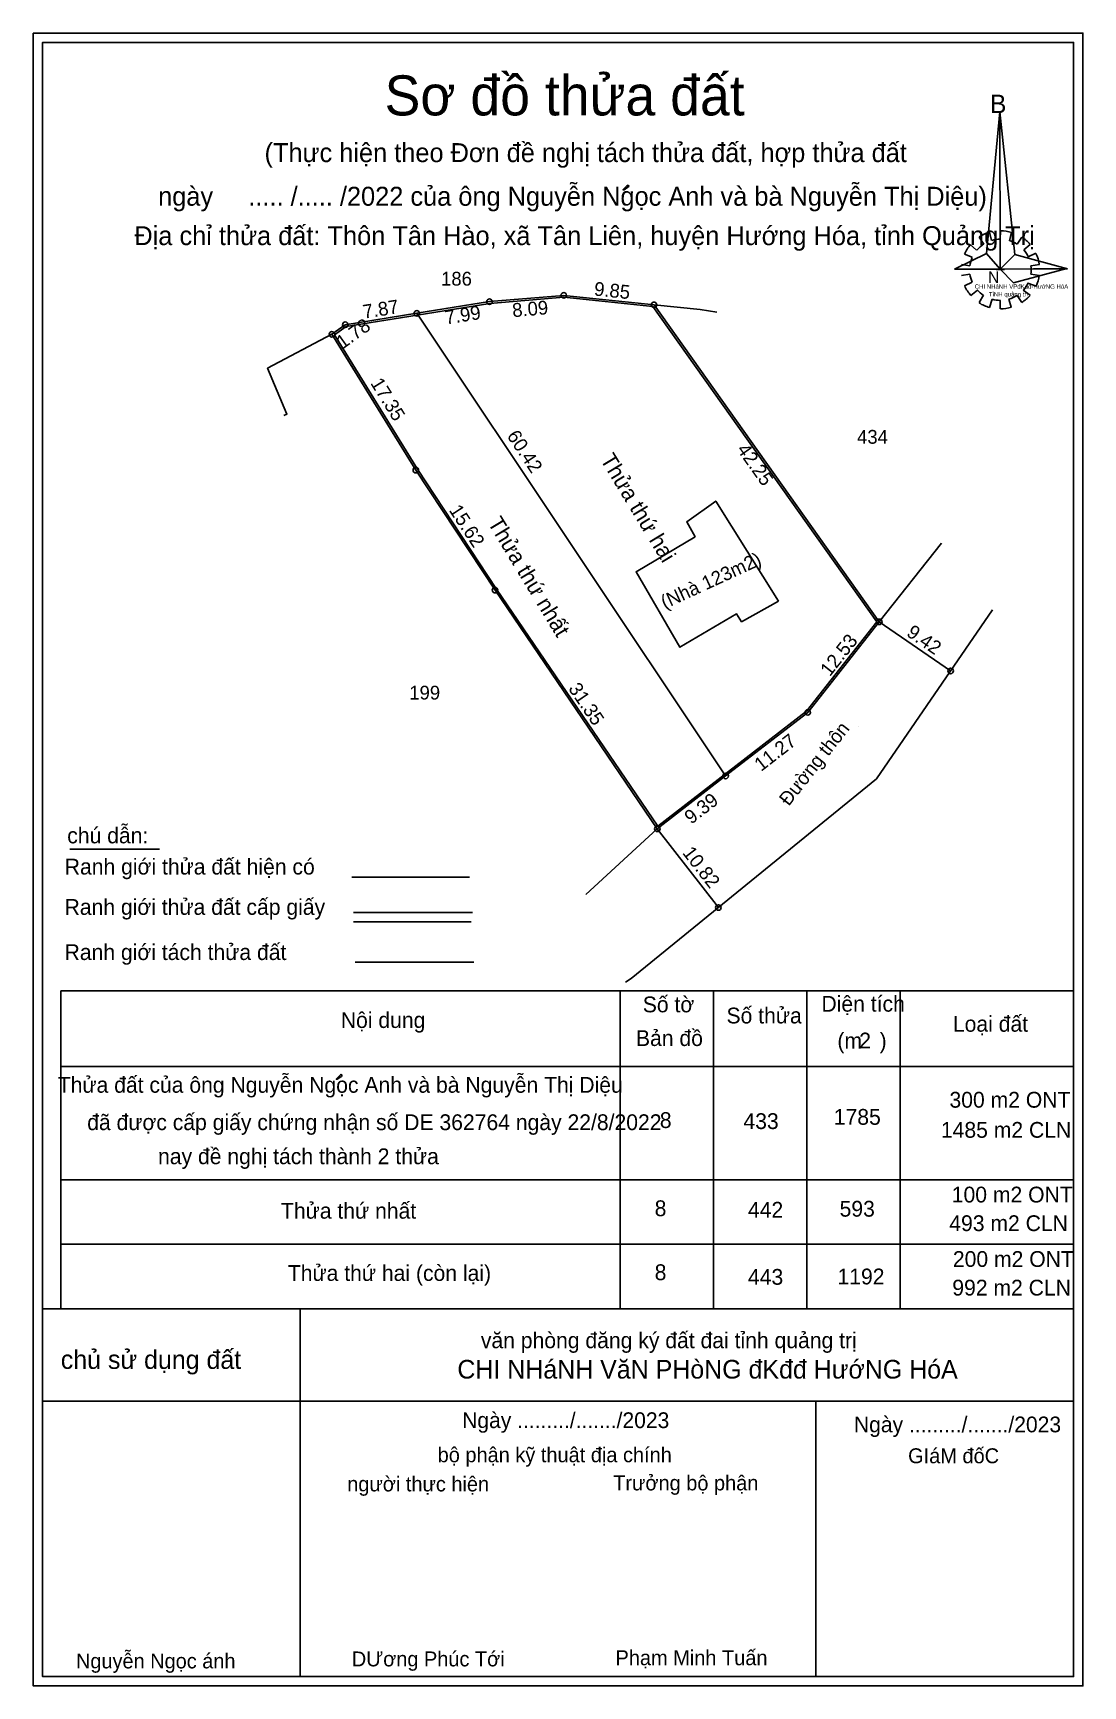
# Model space of a CAD drawing. Extents: x 547780 to 575486, y 1838312 to 1930444.
# Drawn here: x 547780.3 to 547894.3, y 1838311.8 to 1838491.4 of the extents above; entities outside this region: 2.
import ezdxf

# ---------------------------------------------------------------- set-up
doc = ezdxf.new("R2010")
doc.units = 0
for name, color, linetype in [('Level 1', 7, 'Continuous'), ('Level 10', 7, 'Continuous'), ('Level 13', 7, 'Continuous'), ('Level 16', 7, 'Continuous'), ('Level 17', 7, 'Continuous'), ('Level 23', 7, 'Continuous'), ('Level 30', 7, 'Continuous'), ('Level 36', 7, 'Continuous'), ('Level 5', 7, 'Continuous'), ('Level 6', 7, 'Continuous'), ('Level 63', 7, 'Continuous'), ('Level 7', 7, 'Continuous')]:
    doc.layers.add(name, color=color, linetype=linetype)

msp = doc.modelspace()

# ---------------------------------------------------------------- linework, layer by layer
at = {"layer": 'Level 1'}
for p, q in [((547883.56, 1838468.46), (547883.07, 1838469.21)), ((547884.2, 1838469.73), (547884.42, 1838468.84)), ((547885.36, 1838468.98), (547885.39, 1838469.9)), ((547886.57, 1838469.73), (547886.35, 1838468.81)), ((547887.18, 1838468.46), (547887.68, 1838469.21)), ((547882.32, 1838467.02), (547881.49, 1838467.36)), ((547882.1, 1838468.4), (547882.79, 1838467.8)), ((547888.59, 1838468.4), (547887.9, 1838467.83)), ((547888.4, 1838467.05), (547889.23, 1838467.45)), ((547881.13, 1838466.24), (547882.04, 1838466.1)), ((547882.04, 1838465.17), (547881.13, 1838465.03)), ((547884.92, 1838465.69), (547885.8, 1838465.69)), ((547889.61, 1838466.24), (547888.67, 1838466.1)), ((547888.67, 1838465.17), (547889.61, 1838465.03)), ((547889.61, 1838465.38), (547889.61, 1838465.38)), ((547889.61, 1838465.38), (547889.61, 1838465.38)), ((547881.49, 1838463.9), (547882.32, 1838464.31)), ((547882.87, 1838463.44), (547882.15, 1838462.87)), ((547887.84, 1838463.44), (547888.59, 1838462.9)), ((547889.25, 1838463.88), (547888.34, 1838464.22)), ((547883.07, 1838462.09), (547883.53, 1838462.9)), ((547884.47, 1838462.46), (547884.2, 1838461.57)), ((547885.36, 1838461.43), (547885.36, 1838462.32)), ((547886.27, 1838462.46), (547886.55, 1838461.6)), ((547887.68, 1838462.09), (547887.18, 1838462.87)), ((547783.34, 1838387.31), (547893.31, 1838387.31)), ((547783.34, 1838387.31), (547783.34, 1838352.79)), ((547844.1, 1838387.31), (547844.1, 1838352.79)), ((547854.23, 1838387.31), (547854.23, 1838352.79)), ((547864.36, 1838387.31), (547864.36, 1838352.79)), ((547874.49, 1838387.31), (547874.49, 1838352.79)), ((547783.34, 1838379.12), (547893.31, 1838379.12)), ((547783.34, 1838366.79), (547893.31, 1838366.79)), ((547783.34, 1838359.79), (547893.31, 1838359.79)), ((547788.83, 1838359.79), (547893.31, 1838359.79)), ((547781.36, 1838352.79), (547893.31, 1838352.79)), ((547788.83, 1838352.79), (547893.31, 1838352.79)), ((547809.35, 1838352.79), (547809.35, 1838312.83)), ((547780.34, 1838351.81), (547780.34, 1838311.8)), ((547781.36, 1838342.74), (547893.31, 1838342.74)), ((547781.36, 1838342.74), (547781.36, 1838312.83)), ((547865.32, 1838342.74), (547865.32, 1838312.83))]:
    msp.add_line(p, q, dxfattribs=at)
for points in [[(547885.3, 1838482.82), (547885.36, 1838465.72), (547883.87, 1838467.42)], [(547885.3, 1838482.82), (547885.36, 1838465.72), (547886.93, 1838467.31)], [(547880.39, 1838465.72), (547883.87, 1838467.42), (547885.36, 1838465.72)], [(547892.65, 1838465.78), (547885.36, 1838465.72), (547886.93, 1838467.31)], [(547892.6, 1838465.81), (547886.79, 1838464.25), (547885.36, 1838465.72)]]:
    msp.add_lwpolyline(points, close=True, dxfattribs=at)
for centre, major_axis, start_param, end_param in [((547885.37, 1838465.66), (4.26, 0), 1.84956, 2.139009), ((547885.37, 1838465.66), (3.34, 0), 1.569856, 1.856111), ((547885.37, 1838465.66), (4.26, 0), 1.279242, 1.563322), ((547885.37, 1838465.66), (3.34, 0), 1.002709, 1.275562), ((547885.37, 1838465.66), (4.26, 0), 0.710562, 0.996872), ((547885.37, 1838465.66), (4.26, 0), 2.439582, 2.724002), ((547885.37, 1838465.66), (3.34, 0), 2.723685, 3.015158), ((547885.37, 1838465.66), (3.34, 0), 2.133735, 2.444963), ((547885.37, 1838465.66), (3.34, 0), 0.426784, 0.706465), ((547885.37, 1838465.66), (4.26, 0), 0.139051, 0.433933), ((547885.37, 1838465.66), (3.34, 0), 3.2823, 3.561051), ((547885.37, 1838465.66), (3.34, 0), 6.135584, 6.416185), ((547885.37, 1838465.66), (4.26, 0), 3.569886, 3.856919), ((547885.37, 1838465.66), (3.34, 0), 3.860776, 4.132583), ((547885.37, 1838465.66), (3.34, 0), 5.561373, 5.839514), ((547885.37, 1838465.66), (4.26, 0), 5.852303, 6.138396), ((547885.35, 1838465.64), (4.26, 0), 4.147091, 4.436593), ((547885.37, 1838465.66), (3.34, 0), 4.438547, 4.71314), ((547885.37, 1838465.66), (4.26, 0), 4.71301, 4.997611), ((547885.37, 1838465.66), (3.34, 0), 4.990871, 5.289332), ((547885.37, 1838465.66), (4.26, 0), 5.285614, 5.567987)]:
    msp.add_ellipse(centre, major_axis=major_axis, ratio=0.995001, start_param=start_param, end_param=end_param, dxfattribs=at)
at = {"layer": 'Level 10'}
for points in [[(547812.79, 1838458.65), (547821.9, 1838443.89), (547830.5, 1838430.85), (547848.12, 1838404.92), (547855.54, 1838410.67), (547864.45, 1838417.58), (547872.22, 1838427.41), (547847.76, 1838461.86), (547837.96, 1838462.88), (547829.9, 1838462.2), (547822.01, 1838460.93), (547814.24, 1838459.69), (547812.79, 1838458.65)], [(547822.01, 1838460.93), (547855.54, 1838410.67)]]:
    msp.add_lwpolyline(points, dxfattribs=at)
at = {"layer": 'Level 13'}
msp.add_lwpolyline([(547813.06, 1838458.6), (547822.07, 1838444), (547830.67, 1838430.96), (547848.17, 1838405.21), (547864.31, 1838417.72), (547871.97, 1838427.42), (547847.65, 1838461.67), (547837.96, 1838462.68), (547829.92, 1838462), (547822.04, 1838460.73), (547814.32, 1838459.5)], close=True, dxfattribs=at)
at = {"layer": 'Level 16'}
for p, q in [((547872.22, 1838427.41), (547878.97, 1838435.95)), ((547840.35, 1838397.79), (547848.12, 1838404.92))]:
    msp.add_line(p, q, dxfattribs=at)
for points in [[(547847.76, 1838461.86), (547852.78, 1838461.34), (547854.57, 1838461.04)], [(547812.79, 1838458.65), (547805.8, 1838454.96), (547807.9, 1838449.99), (547807.57, 1838449.83)]]:
    msp.add_lwpolyline(points, dxfattribs=at)
at = {"layer": 'Level 17'}
msp.add_line((547784.35, 1838402.73), (547794.07, 1838402.73), dxfattribs=at)
at = {"layer": 'Level 23'}
msp.add_lwpolyline([(547861.29, 1838429.67), (547857.26, 1838427.42), (547857.26, 1838427.42), (547856.72, 1838428.28), (547850.57, 1838424.66), (547845.81, 1838432.85), (547852.22, 1838436.66), (547852.22, 1838436.66), (547851.32, 1838438.29), (547854.47, 1838440.54)], close=True, dxfattribs=at)
for points in [[(547871.91, 1838410.37), (547884.53, 1838428.72)], [(547844.66, 1838388.25), (547845.29, 1838388.66), (547871.91, 1838410.37)]]:
    msp.add_lwpolyline(points, dxfattribs=at)
at = {"layer": 'Level 36'}
for p, q in [((547872.22, 1838427.41), (547879.97, 1838422.08)), ((547848.12, 1838404.92), (547854.75, 1838396.37))]:
    msp.add_line(p, q, dxfattribs=at)
at = {"layer": 'Level 5'}
msp.add_lwpolyline([(547780.36, 1838491.38), (547894.33, 1838491.38), (547894.33, 1838311.81), (547780.36, 1838311.81)], close=True, dxfattribs=at)
msp.add_lwpolyline([(547893.32, 1838352.8), (547893.32, 1838312.82), (547781.37, 1838312.82), (547781.37, 1838490.37), (547893.32, 1838490.37), (547893.32, 1838352.8)], dxfattribs=at)
at = {"layer": 'Level 6'}
for p, q in [((547814.94, 1838399.68), (547827.74, 1838399.68)), ((547815.14, 1838395.83), (547828.04, 1838395.83)), ((547815.14, 1838394.81), (547827.92, 1838394.81))]:
    msp.add_line(p, q, dxfattribs=at)
at = {"layer": 'Level 63'}
msp.add_line((547815.32, 1838390.44), (547828.2, 1838390.44), dxfattribs=at)
for centre in [(547829.9, 1838462.2), (547837.96, 1838462.88), (547847.76, 1838461.86), (547814.24, 1838459.69), (547822.01, 1838460.93), (547812.79, 1838458.65), (547821.9, 1838443.89), (547830.5, 1838430.85), (547872.22, 1838427.41), (547879.97, 1838422.08), (547864.45, 1838417.58), (547855.54, 1838410.67), (547855.54, 1838410.67), (547848.12, 1838404.92), (547854.75, 1838396.37)]:
    msp.add_circle(centre, 0.3, dxfattribs=at)
at = {"layer": 'Level 7'}
for p, q in [((547821.9, 1838443.89), (547821.9, 1838443.89)), ((547830.5, 1838430.85), (547830.5, 1838430.85)), ((547869.94, 1838416.09), (547869.94, 1838416.09))]:
    msp.add_line(p, q, dxfattribs=at)
for points in [[(547844.51, 1838474.35), (547844.91, 1838474.62), (547844.97, 1838474.67), (547845.01, 1838474.71), (547845.02, 1838474.76), (547844.99, 1838474.82), (547844.95, 1838474.85), (547844.87, 1838474.82), (547844.81, 1838474.78), (547844.78, 1838474.76), (547844.39, 1838474.35), (547844.51, 1838474.35)], [(547813.36, 1838377.71), (547813.76, 1838377.98), (547813.82, 1838378.03), (547813.86, 1838378.08), (547813.87, 1838378.12), (547813.85, 1838378.18), (547813.8, 1838378.22), (547813.72, 1838378.19), (547813.66, 1838378.14), (547813.64, 1838378.12), (547813.25, 1838377.71), (547813.36, 1838377.71)]]:
    msp.add_lwpolyline(points, dxfattribs=at)

# ---------------------------------------------------------------- texts
at = {"layer": 'Level 1'}
for s, height, p in [('Sơ đồ thửa đất', 4.3519, (547818.51, 1838482.43)), ('B', 2.01, (547884.23, 1838482.68)), ('186', 1.5, (547824.64, 1838463.94)), ('N', 1.25, (547884.04, 1838464.23)), ('CHI NHáNH VPđKđđ-HướNG HóA', 0.4747, (547882.58, 1838463.6)), ('TỉNH quảng trị', 0.4747, (547884.12, 1838462.76)), ('434', 1.5, (547869.81, 1838446.76)), ('199', 1.5, (547821.19, 1838418.97)), ('văn phòng đăng ký đất đai tỉnh quảng trị', 1.7156, (547828.96, 1838348.5)), ('chủ sử dụng đất', 2.026, (547783.35, 1838346.25)), ('CHI NHáNH VăN PHòNG đKđđ HướNG HóA', 2.026, (547826.41, 1838345.2)), ('bộ phận kỹ thuật địa chính', 1.6207, (547824.27, 1838336.11)), ('GIáM đốC', 1.621, (547875.35, 1838336)), ('người thực hiện', 1.6207, (547814.45, 1838332.94)), ('Trưởng bộ phận', 1.6207, (547843.33, 1838333.05)), ('Nguyễn Ngọc ánh', 1.6179, (547785, 1838313.71)), ('DƯơng Phúc Tới', 1.6179, (547814.95, 1838313.93)), ('Phạm Minh Tuấn', 1.6207, (547843.58, 1838314.06))]:
    msp.add_text(s, height=height, dxfattribs=at).set_placement(p)
msp.add_text('(Nhà 123m2)', height=1.5, rotation=24.6922, dxfattribs=at).set_placement((547848.93, 1838428.78))
at = {"layer": 'Level 30'}
for s, p in [('(3m2)', (575485.2, 1930444.33)), ('(14 m2)', (575485.44, 1930443.94))]:
    msp.add_text(s, height=0.05, dxfattribs=at).set_placement(p)
at = {"layer": 'Level 6'}
for s, p in [('Thửa thứ hai', (547841.88, 1838445.05)), ('Thửa thứ nhất', (547829.66, 1838438.17))]:
    msp.add_text(s, height=1.7156, rotation=301.1565, dxfattribs=at).set_placement(p)
for s, height, p in [('chú dẫn:', 1.716, (547784.05, 1838403.35)), ('Ranh giới thửa đất hiện có ', 1.7156, (547783.78, 1838399.96)), ('Ranh giới thửa đất cấp giấy', 1.7156, (547783.76, 1838395.58)), ('Ranh giới tách thửa đất', 1.7156, (547783.76, 1838390.67)), ('Số tờ', 1.716, (547846.54, 1838384.99)), ('Diện tích', 1.716, (547865.94, 1838385.06)), ('Nội dung', 1.716, (547813.75, 1838383.29)), ('Số thửa', 1.716, (547855.63, 1838383.78)), ('Loại đất', 1.716, (547880.21, 1838382.88)), ('Bản đồ', 1.716, (547845.8, 1838381.33)), ('(m   )', 1.716, (547867.67, 1838381.05)), ('2', 1.72, (547870.04, 1838381.06)), ('Thửa đất của ông Nguyễn Ngọc Anh và bà Nguyễn Thị Diệu', 1.7156, (547783.02, 1838376.25)), ('300 m2 ONT', 1.716, (547879.84, 1838374.63)), (' đã được cấp giấy chứng nhận số DE 362764 ngày 22/8/2022', 1.7156, (547785.58, 1838372.19)), ('8', 1.72, (547848.39, 1838372.42)), ('433', 1.716, (547857.47, 1838372.31)), ('1785', 1.716, (547867.28, 1838372.77)), ('1485 m2 CLN', 1.7156, (547878.91, 1838371.36)), ('nay đề nghị tách thành 2 thửa', 1.7156, (547793.91, 1838368.49)), ('8', 1.72, (547847.83, 1838362.84)), ('593', 1.716, (547867.91, 1838362.79)), ('100 m2 ONT', 1.716, (547880.09, 1838364.33)), ('Thửa thứ nhất', 1.7156, (547807.26, 1838362.57)), ('442', 1.716, (547857.96, 1838362.68)), ('493 m2 CLN', 1.716, (547879.82, 1838361.22)), ('Thửa thứ hai (còn lại)', 1.7156, (547808, 1838355.81)), ('8', 1.72, (547847.83, 1838355.89)), ('200 m2 ONT', 1.716, (547880.21, 1838357.33)), ('443', 1.716, (547857.96, 1838355.39)), ('1192', 1.716, (547867.68, 1838355.43)), ('992 m2 CLN', 1.716, (547880.15, 1838354.22)), ('Ngày ........./......./2023', 1.7095, (547826.93, 1838339.82)), ('Ngày ........./......./2023', 1.7095, (547869.47, 1838339.36))]:
    msp.add_text(s, height=height, dxfattribs=at).set_placement(p)
at = {"layer": 'Level 63'}
for s, rotation, p in [('9.85', 354.0675, (547841.2, 1838462.87)), ('7.87', 9.106, (547816.27, 1838460.34)), ('7.99', 9.106, (547825.18, 1838459.71)), ('8.09', 4.8225, (547832.43, 1838460.51)), ('1.78', 35.6497, (547813.95, 1838456.99)), ('17.35', 301.6832, (547816.92, 1838453.35)), ('60.42', 303.4052, (547831.73, 1838447.62)), ('42.25', 305.3759, (547856.69, 1838446.13)), ('15.62', 303.4052, (547825.45, 1838439.54)), ('12.53', 51.6767, (547866.85, 1838421.39)), ('9.42', 325.4492, (547875.07, 1838425.97)), ('31.35', 304.197, (547838.4, 1838420.16)), ('11.27', 37.785, (547859.39, 1838411.1)), ('Đường thôn', 51.6767, (547862.39, 1838407.32)), ('9.39', 37.785, (547851.8, 1838405.36)), ('10.82', 307.7914, (547850.78, 1838402.3))]:
    msp.add_text(s, height=1.5, rotation=rotation, dxfattribs=at).set_placement(p)
at = {"layer": 'Level 7'}
for s, p in [('(Thực hiện theo Đơn đề nghị tách thửa đất, hợp thửa đất ', (547805.47, 1838477.36)), ('ngày     ..... /..... /2022 của ông Nguyễn Ngọc Anh và bà Nguyễn Thị Diệu)', (547793.92, 1838472.62)), ('Địa chỉ thửa đất: Thôn Tân Hào, xã Tân Liên, huyện Hướng Hóa, tỉnh Quảng Trị', (547791.34, 1838468.34))]:
    msp.add_text(s, height=2.0587, dxfattribs=at).set_placement(p)

doc.saveas('drawing.dxf')
